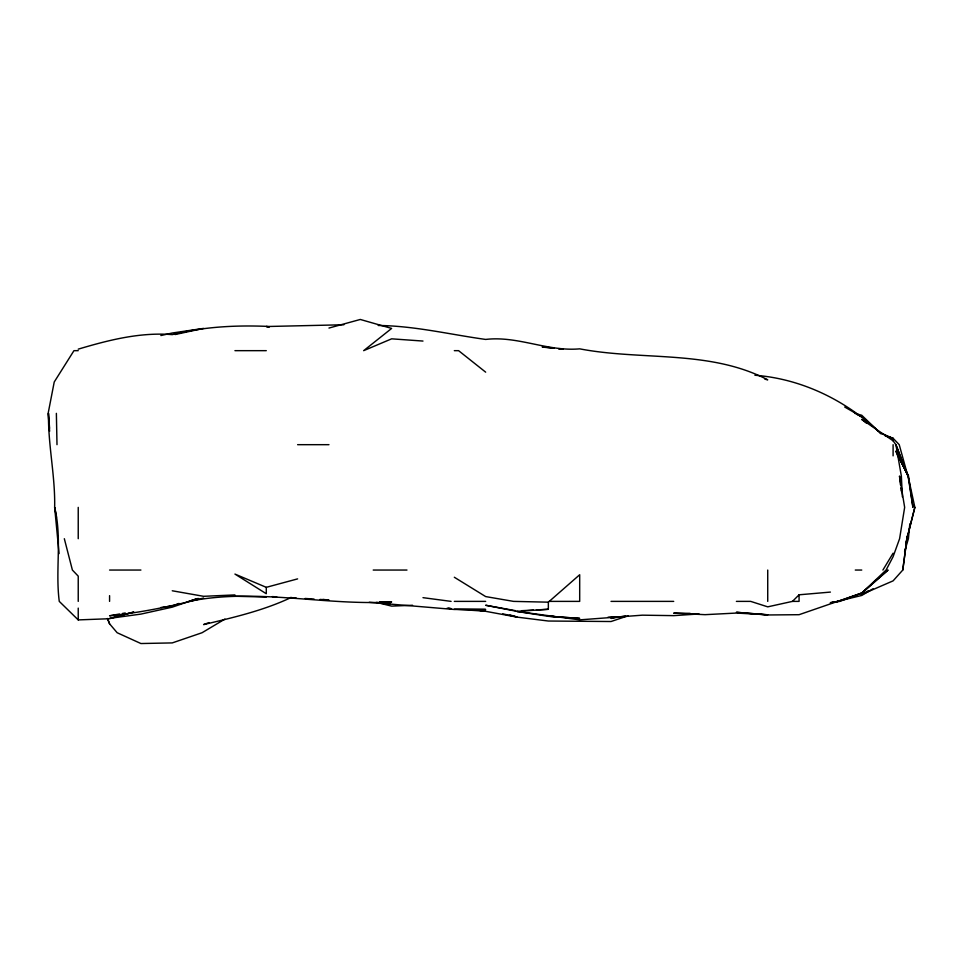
<?xml version="1.0" encoding="UTF-8"?>
<svg xmlns="http://www.w3.org/2000/svg" width="963" height="963" viewBox="0 0 963 963"><rect width="100%" height="100%" fill="white"/><g stroke="black" fill="none" stroke-linecap="round" stroke-linejoin="round"><path stroke-width="1.44" d="M909.83 523.776L908.398 538.702L904.582 551.522M868.277 590.801L861.753 594.448L893.098 580.858L902.776 570.048L907.278 535.861M902.776 570.048L906.929 538.702L914.85 507.369L908.073 476.023L895.903 444.677L893.098 440.789L861.753 419.387L866.399 423.13M905.834 542.976L914.85 507.369M882.902 570.048L893.098 553.195M736.394 601.381L750.683 601.381L767.728 606.846L792.465 601.381L799.073 594.797L830.407 592.089M549.259 601.381L579.69 574.742L579.69 601.381L549.259 601.381L548.344 602.176L513.532 601.381L485.665 596.579L454.319 577.246M224.909 619.089L202.074 632.727L172.257 642.911L140.911 643.537L117.149 632.727L109.577 623.819L107.495 618.547M873.032 588.778L861.753 595.447L830.407 603.043M291.235 597.457C263.573 610.566 233.287 617.548 203.602 624.59L209.043 622.592M179.022 603.428L172.257 605.968L160.857 607.497M839.736 600.888L861.753 592.991L888.067 570.048L861.753 593.208L839.748 601.381L830.407 602.669L838.364 601.381M196.994 598.673L172.257 607.159L140.911 614.105L109.577 618.354L133.797 612.035L109.577 618.715L78.232 619.907L59.261 601.381C55.192 570.012 62.222 538.401 54.65 507.369C55.324 475.806 47.957 444.894 48.499 413.344L49.57 428.27M628.117 615.79L611.024 621.52L548.344 621.027L516.999 617.114L478.539 610M189.049 601.381L198.306 598.468L189.073 601.381C255.845 587.695 324.302 605.896 391.64 601.959L379.699 601.779M616.729 616.777L611.024 618.427L625.276 615.911M78.232 349.148C108.759 340.059 140.141 332.042 172.257 334.63C202.964 326.842 234.719 325.133 266.282 326.337L269.122 326.818M328.961 328.046L360.294 319.463L391.64 328.431L363.653 350.664L391.64 338.832L422.986 341.058M266.282 587.334L266.282 593.726L234.936 574.068L266.282 587.334L297.615 578.883M160.857 335.545L172.257 333.005L203.602 328.395L175.11 334.534M203.602 598.011C172.678 606.028 141.441 612.588 109.577 615.778L119.544 613.997M122.397 613.479L125.25 612.974M613.876 616.777L608.038 617.211M699.078 613.949L673.703 615.646L642.369 615.176L579.69 619.859L516.999 611.457L548.344 616.332L579.69 618.378L548.344 616.212L554.315 616.489M548.344 602.176L548.344 609.29L516.999 611.361L485.665 605.258L515.578 610.686M521.477 610.711L533.418 610.073M536.403 609.916L548.344 609.29M234.936 594.917L203.602 596.314L172.257 590.776M412.537 605.27L391.64 606.124L376.641 602.405M343.887 324.76L266.282 326.529L269.122 326.999M78.232 350.664L73.958 350.664L54.229 381.998L48.15 413.344L49.631 431.255M234.936 350.664L266.282 350.664M454.319 350.664L458.593 350.664L485.665 372.163M297.615 444.677L328.961 444.677M109.577 570.048L140.911 570.048M373.211 570.048L406.976 570.048M855.276 570.048L861.753 570.048M454.319 601.381L485.665 601.381M611.024 601.381L673.703 601.381M792.465 601.381L799.073 601.381L799.073 594.797M690.122 613.347L673.703 613.142L705.048 614.671L736.394 613.058L767.728 614.779L736.394 612.287L767.728 614.972L799.073 614.695L861.753 593.064L886.092 570.048L893.098 556.698L899.598 538.702L904.654 507.369L899.502 476.023L900.477 484.979M234.936 596.266L266.282 597.036M378.206 325.482C414.511 325.831 449.865 334.474 485.665 339.433C517.889 335.642 547.478 351.76 579.69 348.847C642.237 360.812 709.49 349.497 767.728 379.819L764.887 379.181M272.252 596.603L276.73 596.843M290.152 597.578L296.123 597.903M305.078 598.468L314.034 599.046M320.005 599.431L328.961 600.021L322.99 599.443M369.25 602.308L454.319 609.483L485.665 609.447L454.319 609.11L485.665 611.24L477.118 610.085M542.374 346.836L554.255 348.088M542.374 347.065L552.786 348.161M558.696 348.787L561.658 349.1M558.696 348.606L563.126 349.124M387.234 603.235L390.171 603.608M422.986 597.662L451.093 601.381M447.205 608.135L451.478 608.724L448.626 608.207M754.908 375.245C802.468 378.856 847.235 401.053 881.205 434M502.758 613.84L516.999 616.97M854.735 413.344L861.753 415.27L878.617 431.496M509.884 614.9L515.578 616.561M884.54 435.457L893.098 438.285L899.225 444.677L907.856 476.023M885.972 436.022L893.098 438.418L893.098 440.922M879.472 432.435L893.098 438.418M857.07 414.499L860.585 416.221M844.707 407.024L861.753 416.798M897.287 454.861L908.458 476.023L912.936 507.369L908.073 476.023L896.216 451.214M895.771 451.382L908.458 476.023L896.288 451.214M107.507 618.547L109.577 623.819M907.339 474.663L895.903 444.677L901.344 476.023L902.403 496.92M64.328 538.702L72.394 570.048L78.232 576.151L78.232 601.381M56.456 517.336L54.65 507.369L59.092 553.629M900.814 487.964L901.139 490.949M56.372 413.344L56.998 444.677M893.098 444.677L893.098 455.848M767.728 570.048L767.728 601.381M109.577 595.652L109.577 601.381M78.232 507.369L78.232 538.702M78.232 608.11L78.232 619.907"/></g></svg>
